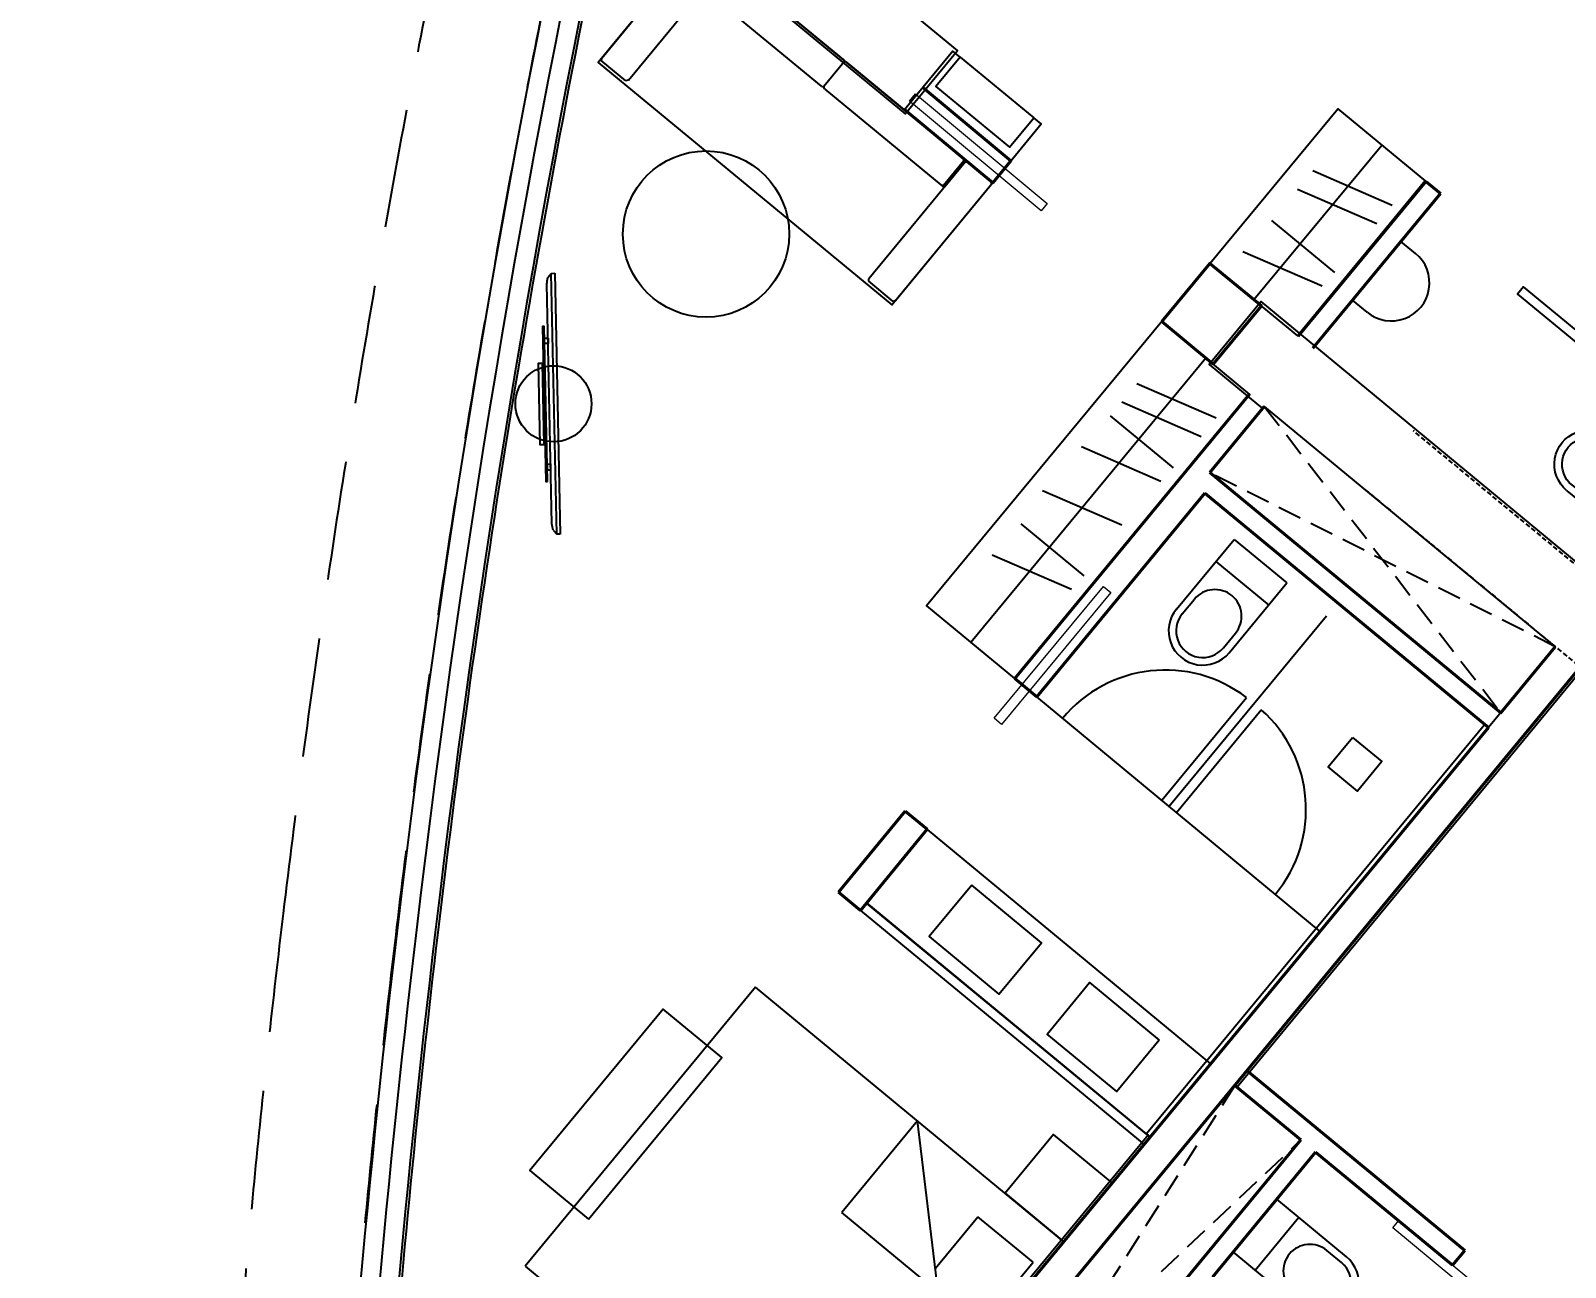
# Model space of a CAD drawing. Header units: millimetres. Extents: x -361675616 to 361246347, y -284141842 to 284396604.
# Drawn here: x -119012 to -110954, y 75253 to 81749 of the extents above; entities that cross this region are included whole.
import ezdxf

# ---------------------------------------------------------------- set-up
doc = ezdxf.new("R2010")
doc.units = ezdxf.units.MM
doc.header["$LTSCALE"] = 100
doc.header["$MEASUREMENT"] = 0
doc.set_wipeout_variables(frame=1)
doc.linetypes.add('HIDDEN', pattern=[0.375, 0.25, -0.125])
for name, color, linetype in [('A-_ANOT----_H-_N', 8, 'Continuous'), ('A-_FURN----_E-_N', 251, 'Continuous'), ('A-ANNO-ROOM', 50, 'Continuous'), ('A-DRAIN', 251, 'Continuous'), ('A-FURNITURE', 251, 'Continuous'), ('A-GLAZ', 135, 'Continuous'), ('A-UNIT', 1, 'Continuous'), ('dien tich thong thuy', 3, 'Continuous'), ('IFF-FURN', 51, 'Continuous'), ('KT-Khuat', 9, 'HIDDEN'), ('TYPICAL 1 BEDROOM$0$A-_DOOR----_E-', 32, 'Continuous'), ('Xref_NT1+NT2_MBDV Cot vach_220729$0$ccu12-Thay', 7, 'Continuous')]:
    doc.layers.add(name, color=color, linetype=linetype)
doc.layers.add('A-COLUMN-OPTION 2', color=7, linetype='Continuous', true_color=0x2644ed)
doc.layers.add('KT-Net cat', color=1, linetype='Continuous', lineweight=40)
doc.layers.add('KT-Net cua', color=87, linetype='Continuous', lineweight=9)
doc.styles.add('220126_HDN_HBA typical plan$0$211210_HDN_HBA_TYPICAL PLAN CORE OPT 1$0$HBA-Text', font='GOTHIC.TTF')

# ---------------------------------------------------------------- blocks, each defined once
blk = doc.blocks.new('BEDH-1')
for p, q in [((475, -1.054711873393899e-13), (-475, 1.054711873393899e-13)), ((-475, 1.054711873393899e-13), (-475.0000000000002, -1050)), ((-381.8394731497392, -27.72451273631296), (-381.8394731497393, -215.2726866770535)), ((-20.94842891092413, -27.72451273631304), (-381.8394731497392, -27.72451273631296)), ((-20.94842891092416, -169.6087834425271), (-20.94842891092413, -27.72451273631304)), ((379.7956140944734, -27.72451273631313), (52.11540216114371, -27.72451273631306)), ((52.11540216114371, -27.72451273631306), (52.11540216114368, -169.6087834425271)), ((379.7956140944734, -169.6087834425271), (379.7956140944734, -27.72451273631313)), ((474.9999999999998, -1050), (475, -1.054711873393899e-13)), ((-162.6479800441303, -169.608783442527), (-475.0000000000001, -498.4003835124894)), ((474.9999999999999, -169.6087834425272), (-162.6479800441303, -169.608783442527)), ((-162.6479800441303, -169.608783442527), (-162.6479800441303, -498.4003835124894)), ((-206.9290897110478, -215.2726866770535), (-381.8394731497393, -215.2726866770535)), ((-475.0000000000001, -498.4003835124894), (-162.6479800441303, -498.4003835124894)), ((-475.0000000000002, -1050), (474.9999999999998, -1050))]:
    blk.add_line(p, q)
blk = doc.blocks.new('qweewe')
for p, q in [((-226617.649540008, -3043559.718917042, 0.0008727778800783348), (-226617.6495399146, -3043199.718917044, 0.0008727778800783348)), ((-226142.6495399146, -3043199.718917163, 0.0008727778800783348), (-226617.6495399146, -3043199.718917044, 0.0008727778800783348)), ((-226467.6495400079, -3043559.718917079, 0.0008727778800783348), (-226467.6495399145, -3043199.718917081, 0.0008727778800783348)), ((-226142.649539925, -3043239.718917165, 0.0008727778800783348), (-226242.649539925, -3043239.718917139, 0.0008727778800783348)), ((-226142.649540008, -3043559.718917165, 0.0008727778800783348), (-226617.649540008, -3043559.718917042, 0.0008727778800783348)), ((-226142.6495399976, -3043519.718917165, 0.0008727778800783348), (-226242.6495399976, -3043519.718917141, 0.0008727778800783348))]:
    blk.add_line(p, q)
for centre, radius, start, end in [((-226242.6495399613, -3043379.718917141, 0.0008727778800783348), 139.9999999999927, 89.99999998332474, 269.9999999833247), ((-226142.6495399613, -3043379.718917165, 0.0008727778800783348), 179.9999999999927, 269.9999999833247, 89.99999998332474), ((-226142.6495399613, -3043379.718917165, 0.0008727778800783348), 139.9999999999927, 269.9999999833247, 89.99999998332474)]:
    blk.add_arc(centre, radius, start, end)
blk = doc.blocks.new('qweqweeewe')
at = {"layer": 'A-DRAIN'}
for p, q in [((-5276.433453742415, -93024.04933133419), (-5276.440396083519, -93636.93971238402)), ((-5276.433453742415, -93024.04933133419), (-5276.201231444255, -93022.5838910949)), ((-5276.201231444255, -93022.5838910949), (-5271.019832449034, -93015.12539516017)), ((-5141.11765733175, -93015.12715347996), (-5271.019832449034, -93015.12539516017)), ((-5135.936460250989, -93022.58578967932), (-5141.11765733175, -93015.12715347996)), ((-5135.70427762717, -93024.05123620504), (-5135.936460250989, -93022.58578967932)), ((-5135.70427762717, -93024.05123620504), (-5135.711219968274, -93636.94161725463)), ((-3867.175523059443, -93024.05123620504), (-3866.943340435624, -93022.58578967955)), ((-3867.175523059443, -93024.05123620504), (-3867.168580720201, -93636.9416172551)), ((-3866.943340435624, -93022.58578967955), (-3861.762143353, -93015.12715347973)), ((-3861.762143353, -93015.12715347973), (-3731.859968237579, -93015.12539516017)), ((-3726.678569240496, -93022.5838910949), (-3731.859968237579, -93015.12539516017)), ((-3726.446346944198, -93024.04933133442), (-3726.678569240496, -93022.5838910949)), ((-3726.446346944198, -93024.04933133442), (-3726.439404604957, -93636.93971238402)), ((-5135.709509095177, -93510.54482868197), (-5135.711267415434, -93640.44700379879)), ((-5128.250872896984, -93505.36363160051), (-5135.709509095177, -93510.54482868197)), ((-5128.646420568228, -93510.54482868011), (-5128.648178888485, -93640.44700379693)), ((-5121.187784368172, -93505.36363159842), (-5128.646420568228, -93510.54482868011)), ((-5126.7854263708, -93505.13144897507), (-5128.250872896984, -93505.36363160051)), ((-5119.722337841988, -93505.1314489732), (-5121.187784368172, -93505.36363159842)), ((-4506.831956792623, -93505.13839131384), (-5119.722337841988, -93505.1314489732)), ((-4506.831956792623, -93505.13839131384), (-4505.366516552866, -93505.37061361037)), ((-4505.366516552866, -93505.37061361037), (-4497.908020619303, -93510.55201260699)), ((-4497.909778937697, -93640.45418772358), (-4497.908020619303, -93510.55201260699)), ((-4490.450195606798, -93505.37061361247), (-4497.90869154036, -93510.55201260862)), ((-4497.906933220103, -93640.45418772567), (-4497.90869154036, -93510.55201260862)), ((-4488.984755367041, -93505.1383913157), (-4490.450195606798, -93505.37061361247)), ((-4488.984755367041, -93505.1383913157), (-3876.094374315813, -93505.1314489753)), ((-3876.094374315813, -93505.1314489753), (-3874.628927789629, -93505.36363160028)), ((-3874.628927789629, -93505.36363160028), (-3867.170291589573, -93510.54482868197)), ((-3867.170291589573, -93510.54482868197), (-3867.168533271179, -93640.44700379879)), ((-5276.440396083519, -93636.93971238402), (-5276.208213457838, -93638.4051589102)), ((-5276.208213457838, -93638.4051589102), (-5271.027016375214, -93645.86379511026)), ((-5271.027016375214, -93645.86379511026), (-5141.124841259792, -93645.86555343005)), ((-5135.943442264572, -93638.40705749439), (-5141.124841259792, -93645.86555343005)), ((-5135.711219968274, -93636.94161725463), (-5135.943442264572, -93638.40705749439)), ((-5128.252771480009, -93645.62840279401), (-5135.711267415434, -93640.44700379879)), ((-5121.18968295306, -93645.62840279215), (-5128.648178888485, -93640.44700379693)), ((-5126.787331240252, -93645.86062509124), (-5128.252771480009, -93645.62840279401)), ((-5119.72424271144, -93645.86062508961), (-5121.18968295306, -93645.62840279215)), ((-4506.833861663938, -93645.86756743025), (-5119.72424271144, -93645.86062508961)), ((-4506.833861663938, -93645.86756743025), (-4505.368415137753, -93645.63538480457)), ((-4505.368415137753, -93645.63538480457), (-4497.909778937697, -93640.45418772358)), ((-4490.448297020048, -93645.63538480643), (-4497.906933220103, -93640.45418772567)), ((-4488.982850495726, -93645.86756743188), (-4490.448297020048, -93645.63538480643)), ((-4488.982850495726, -93645.86756743188), (-3876.092469446361, -93645.86062509124)), ((-3876.092469446361, -93645.86062509124), (-3874.627029206604, -93645.62840279401)), ((-3874.627029206604, -93645.62840279401), (-3867.168533271179, -93640.44700379879)), ((-3867.168580720201, -93636.9416172551), (-3866.936358422041, -93638.40705749462)), ((-3866.936358422041, -93638.40705749462), (-3861.754959428683, -93645.86555343005)), ((-3731.852784309536, -93645.86379511049), (-3861.754959428683, -93645.86555343005)), ((-3726.671587226912, -93638.40515891043), (-3731.852784309536, -93645.86379511049)), ((-3726.439404604957, -93636.93971238402), (-3726.671587226912, -93638.40515891043))]:
    blk.add_line(p, q, dxfattribs=at)
blk.add_lwpolyline([(-3726.440751310438, -93645.86989640421), (-3726.440163562074, -93000.86972621013), (-5276.438461629674, -93000.86392606888), (-5276.439049378037, -93645.86409626203)], close=True, dxfattribs=at)
blk = doc.blocks.new('weqwq333')
blk.add_wipeout([(789.9991194265974, -3.254973069968852e-07), (789.9999072943253, 22.459753119357448), (747.0709751061902, 22.459753119357444), (747.4999072943253, 24.95975311935699), (747.0709751061902, 27.459753119356876), (995.9999072943253, 27.45975311935689), (995.9999072943253, 37.459753119357), (930.999907294326, 37.459753119357), (930.999907294326, 57.459753119357), (1231.8664491169725, 57.459753118988104), (1249.7089296661925, 59.06439810742923), (1266.9787932754527, 63.82683536194902), (1278.4893502848695, 73.1432942404494), (1289.9999072942878, 82.4597531189515), (1289.9999072941914, 102.45975311891728), (-160.00009270580904, 102.45975311950394), (-160.00009270581904, 82.45975311947211), (-148.48953569637888, 73.14329424100924), (-136.9789786872534, 63.826835362552735), (-119.70911507775418, 59.06439810790778), (-101.86663452839275, 57.4597531194338), (198.99990729432534, 57.45975311935696), (198.99990729432534, 37.45975311935696), (133.99990729432488, 37.459753119356954), (133.99990729432488, 27.459753119356844), (382.9288394824605, 27.459753119358677), (382.9288394824605, 22.459753119357426), (339.9999072943251, 22.459753119357423), (339.9991199803412, 0.015785265669614107)]).dxf.layer = 'A-DRAIN'
at = {"layer": 'A-DRAIN'}
for p, q in [((-160.0000927059446, 102.4597531193867), (-160.0000927057117, 82.45975311938673)), ((1289.999907294055, 102.4597531189211), (-160.0000927059446, 102.4597531193867)), ((-160.0000927059446, 102.4597531193867), (-160.0000927057117, 82.45975311938673)), ((1289.999907294055, 82.45975311892107), (1289.999907294055, 102.4597531189211)), ((1289.999907294055, 82.45975311892107), (1289.999907294055, 102.4597531189211)), ((-160.0000927057117, 82.45975311938673), (1289.999907294055, 82.45975311892107)), ((-136.9789786871988, 63.8268353624735), (-160.0000927057117, 82.45975311938673)), ((-101.8666345283855, 57.45975311938673), (1231.866449116962, 57.45975311892107)), ((1266.97879327531, 63.82683536177501), (1289.999907294055, 82.45975311892107))]:
    blk.add_line(p, q, dxfattribs=at)
for points in [[(133.9999072942883, 37.4597531191539), (995.9999072942883, 37.4597531191539), (995.9999072945211, 27.45975311938673), (133.9999072945211, 27.45975311938673)], [(198.9999072942883, 57.45975311938673), (228.9999072940554, 57.45975311938673), (228.9999072942883, 37.45975311938673), (198.9999072942883, 37.4597531191539)], [(339.9999072942883, 22.4597531191539), (789.9999072942883, 22.4597531191539), (789.9991194263566, -3.254972398281097e-07), (339.9991199802607, 0.01578526548109949)], [(930.9999072942883, 57.4597531191539), (900.9999072945211, 57.4597531191539), (900.9999072942883, 37.45975311938673), (930.9999072945211, 37.4597531191539)]]:
    blk.add_lwpolyline(points, close=True, dxfattribs=at)
for centre, radius, start, end in [((-101.8666345283855, 157.4597531193867), 99.99999999999999, 249.4439547730391, 270), ((389.9999072940554, 24.9597531191539), 7.499999999999999, 160.5287793647328, 199.4712206352672), ((389.9999072940554, 24.9597531191539), 7.499999999999999, 340.5287793647328, 19.47122063526717), ((739.9999072945211, 24.9597531191539), 7.499999999999999, 160.5287793647328, 199.4712206352672), ((739.9999072945211, 24.9597531191539), 7.499999999999999, 340.5287793647328, 19.47122063526717), ((1231.866449116962, 157.4597531189211), 99.99999999999999, 270, 290.5560452225344)]:
    blk.add_arc(centre, radius, start, end, dxfattribs=at)
blk = doc.blocks.new('Hotel-2BR-Type 1')
at = {"layer": 'A-_ANOT----_H-_N', "elevation": 0.05649170518440978}
blk.add_lwpolyline([(-4445.279113195851, 687.497595246823), (-4445.279113195807, 487.4975952449604), (-4645.279113199533, 487.4975952449604), (-4645.279113195837, 687.4975952449604)], close=True, dxfattribs=at)
at = {"layer": 'A-DRAIN'}
for p, q in [((-3001.90264885129, 4551.315735239536, 4.35839276577047e-09), (-3001.896357573583, 4049.96880168654, 3.613682907959628e-09)), ((-4910.435910472639, 2757.589540697634, -0.1498657728845986), (-4784.962217036649, 2320.695384312392, -0.149865772498076)), ((-4689.760863210999, 2744.610875628889, -0.1498657731423908), (-4689.763658177093, 2316.372303431766, -0.1498657726108704)), ((-4481.367856932826, 2768.787411322817, 5.306917119353036e-09), (-4355.894163487494, 2331.893254926399, 5.693439618002234e-09)), ((-4174.071771876901, 2757.589540697634, -0.1498657737985709), (-4048.598078433417, 2320.695384314226, -0.1498657734120483)), ((-3953.396724615253, 2744.610875630693, -0.1498657740563631), (-3953.39951958137, 2316.372303433716, -0.1498657735248427)), ((-3858.210095673785, 2744.61025437701, -0.1498657741745077), (-3732.736402228489, 2307.71609798813, -0.1498657737879852)), ((-3732.733550768346, 2744.60943543163, -0.1498657743302477), (-3607.25985731931, 2307.7152790408, -0.1498657739437251)), ((-2843.600287631132, 2757.567868962855, -0.1498657728845985), (-2718.126594193287, 2320.673712575779, -0.1498657724980761)), ((-2622.925240369528, 2744.589203892217, -0.1498657731423908), (-2622.928035335608, 2316.350631695212, -0.1498657726108704)), ((-2408.428497057415, 2744.600479060784, -0.1498538947051811), (-2282.954803613931, 2307.70632266617, -0.1498538943186585)), ((-2282.951952155679, 2744.599660117179, -0.149853894860921), (-2157.478258704767, 2307.705503722536, -0.1498538944743985)), ((-5336.245699057356, 2552.164341855794, 0.008098949488154927), (-3398.72155675105, 2550.335968118074, -0.05822234453060777)), ((-3002.178723476813, 2551.320097368094, -0.02215818767133405), (-1948.939958136521, 2550.326192798093, -0.05821046506128116)), ((-5339.428907463152, 169.8798054859217, 4.354477285400335e-09), (-5336.59333607179, 2102.167859597044, 4.606629385989652e-09)), ((-2674.206257781669, 2050.0567943161, 4.153068278506216e-09), (-2674.380548947258, 2150.328528743732, 4.152451965949669e-09)), ((-5338.039305962608, 1249.961568413244, 0.08440312968746552), (-4638.485877076171, 1249.973311210022, 0.08440312968746552)), ((-5338.720924682901, 1199.970246117446, 0.05708577996900682), (-4039.415736049392, 1199.970246115612, 4.668688541294771e-09)), ((-5338.037627346828, 1149.961568431841, 0.08440774109151747), (-4638.484198464088, 1149.973311230511, 0.08440774109151743))]:
    blk.add_line(p, q, dxfattribs=at)
for points, elevation in [([(-3398.720786389502, 2850.335805119277), (-5336.245699057326, 2852.167511936248), (-5336.245689789772, 2253.05263872887), (-3399.796752483417, 2251.221223610424)], 4.606629385959574e-09), ([(-1948.938000135124, 2252.160272385925), (-3002.178723476834, 2252.160272380221), (-3002.178723478675, 2850.326125336753), (-1948.938000136986, 2850.326125340507)], 4.246520563748576e-09), ([(-8950.71541137249, 2169.862836256187), (-7850.715411376215, 2169.862836256158), (-7850.715411372461, 2569.86283625802), (-8950.715411372446, 2569.862836257991)], 4.358385383798392e-09), ([(-6239.693799729946, 2101.042002000817), (-6739.69324828453, 2101.855473999865), (-6740.635130114024, 170.2986124256568), (-6240.635681559397, 169.4851404210494)], 4.358385440544538e-09), ([(-6317.373367162407, 1735.023671410949), (-6667.373045604669, 1735.4981967434), (-6668.017044270426, 1260.498633397685), (-6318.017365833766, 1260.024108065263)], 9.436757556413559e-07), ([(-6317.373367166168, 457.6284166444093), (-6667.373045606517, 457.1538913119002), (-6668.017044270426, 932.1534546539187), (-6318.017365835622, 932.6279799882032)], 9.436757556413558e-07), ([(-7453.102333614632, 169.8920429232239), (-7053.102333728166, 169.9016280001961), (-7053.111918805153, 569.901627884683), (-7453.111918689647, 569.892042807769)], 4.358385371790148e-09)]:
    blk.add_lwpolyline(points, close=True, dxfattribs=dict(at, elevation=elevation))
at = {"layer": 'A-DRAIN', "elevation": 4.24652049334678e-09}
blk.add_lwpolyline([(-2274.20751972188, 2051.024046261387), (-2274.381338138781, 2151.023802733602)], dxfattribs=at)
at = {"layer": 'A-DRAIN'}
blk.add_circle((-4568.157153759166, 4988.845227692247, 3.627466983400758e-09), 436.4401978151033, dxfattribs=at)
for centre, radius, start, end in [((-2474.207217589676, 2050.676409103529, 4.153068292384004e-09), 199.9999999999998, 180.0219103936177, 0.09959071827162057), ((-5338.038886308648, 1224.961568417028, 0.08440312968746552), 699.9999999999997, 2.04767493706548, 90.00096177590834), ((-5338.038046998881, 1174.961568426312, 0.08440774109151747), 699.9999999999997, 270.0009617759084, 357.9542486648641)]:
    blk.add_arc(centre, radius, start, end, dxfattribs=at)
at = {"layer": 'A-GLAZ'}
for points, elevation in [([(4692.966647012516, 10105.28039704819, 0.07162818219329295), (2791.124886465193, 9629.585915199481, 0.05069644470738349), (-8408.96573713795, 3918.528985342011, 0.01693586724016308), (-11948.88482089633, 1467.66942663485)], 4.358385079064062e-09), ([(5200.284548719072, 10005.27507757762), (4698.09343647588, 10005.28034328588, 0.0714724665078862), (2828.144310187236, 9536.68614708312, 0.0507002965538525), (-8354.810888913868, 3834.462013759476, 0.01693609328509088), (-11889.21011467115, 1387.426486528333, 0.01693609328509088)], 4.358385078550127e-09), ([(5200.28350017238, 9905.275077583123), (4703.258298434732, 9905.280289124436, 0.07131329288894935), (2865.169257543843, 9443.788508786733, 0.0507041847809339), (-8300.656039794696, 3750.39504269106, 0.0169363200474468), (-11829.53540844596, 1307.183546421787, 0.0169363200474468)], 4.35838507803619e-09)]:
    blk.add_lwpolyline(points, format="xyb", dxfattribs=dict(at, elevation=elevation))
at = {"layer": 'KT-Khuat', "ltscale": 5}
for p, q in [((-3399.835850042211, 2149.859396377986, 4.426311068136717e-09), (-3849.833583632761, 169.8641147053568, 4.31444552152833e-09)), ((-3399.818574629106, 169.8593960879662, 4.426310940648439e-09), (-3849.798417971309, 2149.864114445489, 4.314445649020697e-09))]:
    blk.add_line(p, q, dxfattribs=at)
at = {"layer": 'KT-Net cat', "extrusion": (0, 0, -1)}
for p, q in [((-6239.414075842687, 2252.156522400212, 4.606629162873447e-09), (-6791.736149260156, 2251.381256590132, 4.606629162873447e-09)), ((-6791.38851233384, 2101.381596783031, 4.606629152280656e-09), (-6791.736149260156, 2251.381256590132, 4.606629254163444e-09)), ((-6239.066438916379, 2102.156862593052, 4.606629162873447e-09), (-6239.414075842687, 2252.156522400212, 4.606629162873447e-09)), ((-5336.593384251275, 2102.147070946055, 4.52770315337936e-09), (-5336.245746543151, 2252.147067314945, 4.606640173421806e-09)), ((-1948.938000135124, 2252.160272385925, 4.152451942620924e-09), (-3000.792360445499, 2250.331951329485, 4.152451942620924e-09)), ((-1948.701978802863, 2150.320919665246, 4.152451942620924e-09), (-1948.933737284926, 2250.320922100917, 4.152451941112435e-09)), ((-6239.066438916379, 2102.156862593052, 4.606629162873447e-09), (-6791.38851233384, 2101.381596783031, 4.606629152280656e-09))]:
    blk.add_line(p, q, dxfattribs=at)
at = {"layer": 'KT-Net cat'}
for p, q in [((-5336.245746543151, 2252.147067314945, 4.527672909086041e-09), (-3399.796743003142, 2252.126795024844, 4.358385796141688e-09)), ((-3001.890318014164, 2250.331962841999, 4.152451942535316e-09), (-1948.933737284926, 2250.320922100917, 4.152452024633021e-09)), ((-5336.593384251282, 2102.147070946055, 4.52770315337936e-09), (-3949.798314895059, 2102.132552871044, 4.425536714549797e-09)), ((-3949.798314895059, 2102.132552871044, 4.358385743600449e-09), (-3949.81857561972, 169.8652347730531, 4.358385619182691e-09)), ((-3849.797790627214, 2152.131505988655, 4.397725426745389e-09), (-3849.818575727506, 169.8544323168462, 4.358385626978911e-09)), ((-3849.797790627214, 2152.131505988655, 4.397725426745389e-09), (-3399.797789882759, 2152.126795030374, 4.358385789702682e-09)), ((-3001.891366560783, 2150.331962847529, 4.152451936096364e-09), (-1948.701978802863, 2150.320919665246, 4.152452032096809e-09)), ((-13116.2887963742, 169.961349491321, 4.358384904484517e-09), (-3949.818575619734, 169.8652347730822, 4.35838561918269e-09)), ((-3851.655426870391, 169.8642054866359, 4.358385626836348e-09), (-3399.818541835564, 169.8594677660149, 4.358385662065503e-09))]:
    blk.add_line(p, q, dxfattribs=at)
at = {"layer": 'KT-Net cat', "extrusion": (0, 0, -1), "elevation": -4.358379043657661e-09}
blk.add_lwpolyline([(3250.643239431076, 4601.315735243261), (3251.89665970207, 3999.621164670214), (3401.896357571728, 3999.968801686511), (3400.642937297016, 4601.663372253999)], dxfattribs=at)
at = {"layer": 'KT-Net cat', "elevation": -1.187531687469218e-05}
blk.add_lwpolyline([(-3398.719598751493, 2850.335805112496), (-3001.954055108145, 2850.33164484048), (-3001.95772860197, 2499.990116272122), (-3398.723272247254, 2499.994276545913)], close=True, dxfattribs=at)
at = {"layer": 'KT-Net cua'}
for points, elevation in [([(-3303.303575130194, 3709.320667771623), (-3353.303293313824, 3709.488540977181), (-3350.389722570777, 4609.132945433259), (-3300.390004383415, 4608.965072225779)], 8.71678553154094e-09), ([(-4666.261190028876, 2200.71088348137), (-4666.348099283867, 2150.710959015414), (-5565.996042165913, 2152.167746296094), (-5565.909132912791, 2202.167670765833)], 4.60662938598459e-09)]:
    blk.add_lwpolyline(points, close=True, dxfattribs=dict(at, elevation=elevation))
at = {"layer": 'TYPICAL 1 BEDROOM$0$A-_DOOR----_E-', "elevation": 4.358385942926458e-09}
for points in [[(-3001.90264885129, 4551.315735239536), (-3001.90264885129, 4601.315735243232), (-3401.90264884942, 4601.315735243261), (-3401.896357571728, 3999.968801686511), (-3001.896357571721, 3999.96880168654), (-3001.896357573583, 4049.96880168654)], [(-3001.90264885129, 4551.315735239536), (-3201.902648849391, 4551.315735243203), (-3201.896357571706, 4049.96880168654), (-3001.896357573583, 4049.96880168654)]]:
    blk.add_lwpolyline(points, dxfattribs=at)
at = {"layer": 'TYPICAL 1 BEDROOM$0$A-_DOOR----_E-'}
for points, elevation in [([(-6790.635048807257, 169.8513052976632), (-6740.635124337525, 169.938214549009), (-6742.017344333304, 2101.453232200467), (-6792.017268801181, 2101.366322945541)], 4.358385531603256e-09), ([(-2097.535263046644, 669.724390182615), (-2047.53533857876, 669.8112994357944), (-2049.068274661906, 1502.316208738805), (-2099.068199129782, 1502.229299487546)], 4.358385849273813e-09)]:
    blk.add_lwpolyline(points, close=True, dxfattribs=dict(at, elevation=elevation))
at = {"xscale": 1.290323997439943, "yscale": 1.290323997439943, "zscale": 1.290323997439943, "rotation": 90.001868958561}
blk.add_blockref('qweqweeewe', (-124235.6526069678, 10804.34326504541, 3.598336522656761e-09), dxfattribs=at)
at = {"layer": 'A-FURNITURE', "xscale": 1.999999999999998, "yscale": 1.999999999999998, "zscale": 1.999999999999998, "rotation": 180.0017614363928}
blk.add_blockref('BEDH-1', (-8403.102332694441, 169.8628372023813, 4.358392762811522e-09), dxfattribs=at)
at = {"layer": 'A-FURNITURE', "rotation": 180.0009617747953}
blk.add_blockref('qweewe', (-230605.978655668, -3041733.547036686, -0.0008727732113897934), dxfattribs=at)
at = {"layer": 'A-FURNITURE', "xscale": -0.9999999999999986, "rotation": 270.0995909827214}
blk.add_blockref('qweewe', (3040432.743068072, 232077.3130160467, -0.0008727884571362845), dxfattribs=at)
at = {"layer": 'IFF-FURN', "xscale": -0.944999999999999, "yscale": 0.944999999999999, "zscale": 0.9450000000000002, "rotation": 220.7478170191681}
blk.add_blockref('weqwq333', (-6219.36847449468, 4747.316319443256, -1.220532719214456e-09), dxfattribs=at)
at = {"layer": 'A-_FURN----_E-_N', "color": 8, "ltscale": 5}
blk.add_circle((-5765.911263754584, 5039.001944020391, -1.675664931608512e-09), 199.9999999999996, dxfattribs=at)
blk = doc.blocks.new('TT')
at = {"layer": 'A-COLUMN-OPTION 2', "linetype": 'HIDDEN', "transparency": 33554618}
blk.add_lwpolyline([(-1622.083067955566, 26.48867970029823), (-490.3920416553738, -908.1042652244214), (-235.6851869934471, -599.6817981614731), (-1367.376213258249, 334.9111467296025)], dxfattribs=at)
at = {"layer": 'KT-Khuat', "ltscale": 5}
for p, q in [((-2303.793664485216, -3104.364403276704), (-4251.407422146818, -6168.922871682997, -1.504732342660789e-08)), ((-4598.349846893543, -5882.404789454915), (-1957.098147904588, -3390.678579468673))]:
    blk.add_line(p, q, dxfattribs=at)
at = {"layer": 'KT-Net cat', "extrusion": (0, 0, -1)}
for p, q in [((-1096.802026012912, -3971.451379412436), (-2239.983023168519, -3027.369584912085)), ((-2303.793664485216, -3104.364403276704), (-1957.098147904588, -3390.678579468673)), ((-1879.992531138647, -3454.355293150613), (-1160.612667325884, -4048.446197780897)), ((-1160.612667325884, -4048.446197780897), (-1096.802026012912, -3971.451379412436))]:
    blk.add_line(p, q, dxfattribs=at)
at = {"layer": 'KT-Net cat'}
for points in [[(-490.4947621331667, -908.0194347966899), (-6754.304386395728, -8493.044492881905)], [(-1957.098147904588, -3390.678579468658), (-4251.407422146818, -6168.922871682997), (-4598.349846893543, -5882.404789454915)], [(-1879.992531138647, -3454.355293150613), (-2422.400257030124, -4111.172220767621)]]:
    blk.add_lwpolyline(points, dxfattribs=at)
at = {"layer": 'KT-Net cua'}
blk.add_lwpolyline([(-1474.43114037253, -3853.135090173339), (-1442.52581971325, -3814.637680992833), (-801.5938981827348, -4345.931428245385), (-833.4992188364267, -4384.428837427986)], close=True, dxfattribs=at)
at = {"layer": 'A-FURNITURE', "rotation": 320.3492357544771}
blk.add_blockref('qweewe', (2114285.398677576, 2194798.55802294), dxfattribs=at)
blk = doc.blocks.new('A$C418F5BC8')
at = {"layer": 'A-ANNO-ROOM', "insert": (648.1133449638728, 1090.790118377889), "char_height": 600, "attachment_point": 2, "rotation": 50.44882673977027, "style": '220126_HDN_HBA typical plan$0$211210_HDN_HBA_TYPICAL PLAN CORE OPT 1$0$HBA-Text'}
blk.add_mtext_dynamic_manual_height_columns('SL-S', width=722857412.8743668, gutter_width=9765.624999999996, heights=[0], dxfattribs=at)
blk = doc.blocks.new('A$C2A6C5140')
at = {"layer": 'A-ANNO-ROOM', "insert": (731.4497625969816, 1190.0169191678, 0.0003277973379295924), "char_height": 600, "attachment_point": 2, "rotation": 50.44882673977027, "style": '220126_HDN_HBA typical plan$0$211210_HDN_HBA_TYPICAL PLAN CORE OPT 1$0$HBA-Text'}
blk.add_mtext_dynamic_manual_height_columns('2-BR', width=722857412.8743668, gutter_width=9765.624999999996, heights=[0], dxfattribs=at)
blk = doc.blocks.new('A$C5388591E')
at = {"layer": 'A-ANNO-ROOM', "insert": (894.3001998505497, 842.1987865094561, 0.0004622000541105721), "char_height": 600, "attachment_point": 2, "rotation": 1.4064704596368105, "style": '220126_HDN_HBA typical plan$0$211210_HDN_HBA_TYPICAL PLAN CORE OPT 1$0$HBA-Text'}
blk.add_mtext_dynamic_manual_height_columns('3-BR', width=722857412.8743668, gutter_width=9765.624999999996, heights=[0], dxfattribs=at)
blk = doc.blocks.new('A$C21AF0CCA')
at = {"layer": 'A-ANNO-ROOM', "insert": (1197.56892258345, 814.6835720778872), "char_height": 600, "attachment_point": 2, "rotation": 0.10542954816276216, "style": '220126_HDN_HBA typical plan$0$211210_HDN_HBA_TYPICAL PLAN CORE OPT 1$0$HBA-Text'}
blk.add_mtext_dynamic_manual_height_columns('1-BR+', width=722857412.8743668, gutter_width=9765.624999999996, heights=[0], dxfattribs=at)

msp = doc.modelspace()

# ---------------------------------------------------------------- block references
at = {"layer": 'A-UNIT', "rotation": 50.44942751020267}
msp.add_blockref('Hotel-2BR-Type 1', (-108710.1090784137, 81026.06798950983, -4.58161496138935e-09), dxfattribs=at)

# ---------------------------------------------------------------- next in the draw order: block references
at = {"layer": 'A-UNIT'}
msp.add_blockref('TT', (-110384.4788194504, 79312.6107611178, 1.471222837359805e-08), dxfattribs=at)

# ---------------------------------------------------------------- next in the draw order: linework, layer by layer
at = {"layer": 'dien tich thong thuy'}
for points, elevation in [([(-116562.4601156626, 71807.98437429756), (-117185.4779181223, 71053.56624357415, -0.04085110535688685), (-117284.6719441395, 71713.74696707273, -0.01994818935300518), (-116872.5206862055, 77012.07972608863, -0.02279299917995456), (-115956.4852563254, 82581.64059468666), (-114419.7111202174, 81312.51484949562), (-114145.9012569417, 81644.06900611708), (-115788.2509164851, 83000.38298001759), (-115894.4038015647, 82871.84330703267, -0.01918173704055127), (-114788.1029058508, 87193.22863540456), (-109804.2302552583, 83077.3594534821), (-109794.7251518925, 83088.87605895683), (-108268.089993461, 81828.1271196273), (-108554.5719259251, 81481.10356383944), (-108566.1407174318, 81490.6576478429), (-110754.5648568928, 78840.70643747335), (-112549.7858808775, 80325.9542221887), (-112823.8998699643, 79995.2362324526), (-112543.9254113341, 79763.4453760037), (-112534.3860779227, 79774.99647762689), (-111005.9469065919, 78512.75401591526), (-111356.1652230548, 78088.67637738104), (-111375.4921794938, 78104.63721156931), (-113153.6143394606, 75953.61470340432)], -3.350939430869029e-10), ([(-116404.4516663386, 71685.20983260924), (-117122.1217199481, 70816.18506240849, 0.4185255620137225), (-111970.6476609243, 68086.89382006625), (-103243.1333389828, 71426.68656666794), (-102727.1812150484, 71656.38514312312), (-104264.9026468604, 72926.29264370516), (-104191.6820758036, 73014.93520096222), (-109434.7012828639, 77344.97717927468), (-109125.9135357439, 77719.13045069911), (-110491.9432074991, 78844.58075424824), (-112676.8899823491, 76198.84640437133), (-112688.5359890845, 76208.45518567589), (-114982.886467383, 73430.24477755926), (-114971.2627981271, 73420.65444338498), (-115765.150967601, 72459.33735822556)], 1.471221356687907e-08)]:
    msp.add_lwpolyline(points, format="xyb", dxfattribs=dict(at, elevation=elevation))
at = {"layer": 'dien tich thong thuy', "elevation": -3.350939430869029e-10}
msp.add_lwpolyline([(-113153.6143394606, 75953.61470340432), (-113144.8616836799, 75946.38653622738), (-115915.5887203036, 72591.28704555122)], dxfattribs=at)
at = {"layer": 'Xref_NT1+NT2_MBDV Cot vach_220729$0$ccu12-Thay', "linetype": 'HIDDEN', "ltscale": 25, "elevation": -2.232290451789988e-10}
for points in [[(-59981.30628838709, 107587.3864810733, 0.3330782827779045), (-61725.18074367543, 115112.2494245593), (-75994.51693416637, 126896.380817231, 0.2778330966814304), (-81798.34089963973, 128158.9019985206, 0.06379955361459799), (-84215.95245384972, 126862.319604718, 0.05390391218082629), (-86083.70414790066, 125214.0371642145), (-88547.20749292546, 122244.5163604312), (-113995.3470248232, 91438.22346128819, 0.07250165753733268), (-114929.0720919484, 89493.5912806623, 0.05029248862881346), (-117686.179364038, 77111.4075070389, 0.02229968031555171), (-118097.8070001266, 71632.78065458623, 0.496402403726135), (-111586.4432872558, 67387.0764858161), (-102943.5240519816, 70671.72748007666, 0.0812642304009894), (-99030.24803094711, 73116.6465293479), (-92449.2784987464, 81085.48922340988), (-90284.27023349487, 83707.08019305592), (-78314.94520365252, 98205.9999785567, -0.4142135623114239), (-77753.35700072409, 98259.49119601911), (-69577.52724065536, 91507.58397544241, 0.4147015980058476), (-65912.95839854462, 91860.21933080052), (-61205.7616488819, 97560.1209239318)], [(-60530.30015662335, 107829.4726901786, 0.332942896032695), (-62109.54606333121, 114651.5193070294), (-76392.24481695564, 126446.6859852677, 0.2782647282921741), (-81594.7767984171, 127594.3703934746, 0.06355428498407263), (-83868.53860279376, 126373.1310851602, 0.05361269427488703), (-85631.14583193525, 124819.8296191624), (-88085.02630526436, 121861.9082791064), (-113513.626331704, 91079.26896483514, 0.07162818219334227), (-114357.8509476778, 89309.92668025385, 0.05031291028700317), (-117090.3936916415, 77040.41854615661, 0.02217052075560431), (-117497.1181053197, 71646.0407985739, 0.4938342429268142), (-111793.9562691998, 67950.0815729219), (-103166.0523156757, 71229.02616651075, 0.08020953983811836), (-99461.94263956699, 73536.17070717213), (-92911.91219925744, 81467.54950550091), (-90746.90393400591, 84089.14047514695), (-78777.64826798931, 98587.97625302064, -0.4142135623114227), (-77371.29671876601, 98722.1248966399), (-69195.46695867323, 91970.21767604338, 0.4147700055942877), (-66375.93111079026, 92241.86910667553), (-61668.3951908313, 97942.18139802373)]]:
    msp.add_lwpolyline(points, format="xyb", dxfattribs=at)

# ---------------------------------------------------------------- next in the draw order: block references
at = {"layer": 'A-ANNO-ROOM'}
for p in [(-189530.7069264457, 172460.371857256, 5.460855537377236e-05), (-190889.2165836156, 167537.1358825558, 5.460855537377236e-05), (-200792.6048307914, 136225.8008255112, 5.461079910308954e-05)]:
    msp.add_blockref('A$C21AF0CCA', p, dxfattribs=at)
at = {"layer": 'dien tich thong thuy'}
for name, p in [('A$C418F5BC8', (-193627.8332148665, 162535.8262730713, 9.919419487628366e-05)), ('A$C418F5BC8', (-196423.0946702335, 158761.0613374173, 4.458552763712727e-05)), ('A$C2A6C5140', (-184324.1430110714, 156728.0149816945, 9.919419487628366e-05)), ('A$C418F5BC8', (-197159.0469856003, 154394.2669833445, 4.458552763712727e-05)), ('A$C418F5BC8', (-196884.0167786681, 150046.204543676, 4.458552763712727e-05)), ('A$C2A6C5140', (-186961.9323272624, 149139.8789736559, 9.919419487628366e-05)), ('A$C418F5BC8', (-198454.1163311225, 145455.9680739344, 9.919419487628366e-05)), ('A$C418F5BC8', (-199747.9958968313, 141469.2998190825, 4.458552763712727e-05)), ('A$C2A6C5140', (-189508.6406398182, 140127.2670308392, 9.919419487628366e-05)), ('A$C2A6C5140', (-191916.6485208535, 131438.3902857853, 4.458552763712727e-05)), ('A$C2A6C5140', (-194202.4980069638, 124603.3394083548, 4.458552763712727e-05)), ('A$C2A6C5140', (-196141.1504808805, 116842.4965355621, 9.919419487628366e-05)), ('A$C5388591E', (-189972.9039226725, 179563.5512734677, 4.458570785358675e-05)), ('A$C5388591E', (-206737.6566015921, 115340.5219298684, 9.91946273371655e-05))]:
    msp.add_blockref(name, p, dxfattribs=at)

doc.saveas('drawing.dxf')
